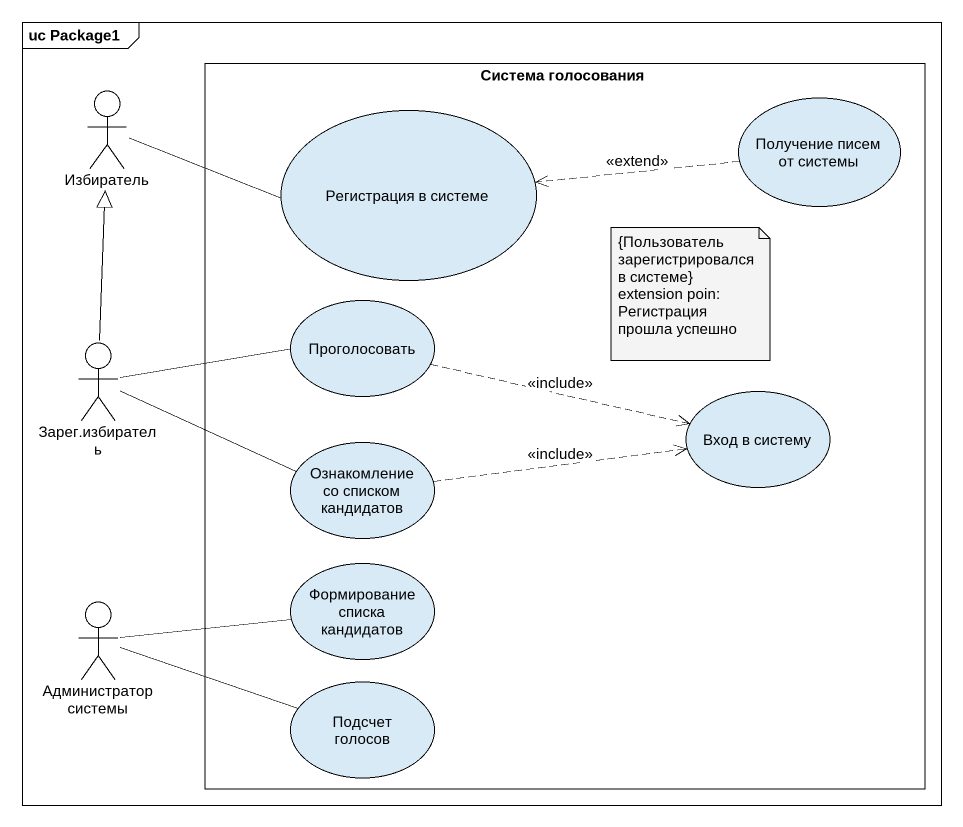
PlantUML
@startuml
mainframe uc Package1
rectangle "Система голосования" as Система_голосования {
  usecase "Регистрация в системе" as Регистрация_в_системе
  usecase "Получение писем от системы" as Получение_писем_от_системы
  usecase Проголосовать
  usecase "Ознакомление со списком кандидатов" as Ознакомление_со_списком
  usecase "Вход в систему" as Вход_в_систему
  usecase "Формирование списка кандидатов" as Формирование_списка
  usecase "Подсчет голосов" as Подсчет_голосов
}
actor Избиратель
actor "Зарег.избиратель" as Зарег_избиратель
actor "Администратор системы" as Администратор_системы
Избиратель -right- Регистрация_в_системе
Получение_писем_от_системы .left.> Регистрация_в_системе : <<extend>>
Проголосовать .right.> Вход_в_систему : <<include>>
Зарег_избиратель -up-|> Избиратель
Зарег_избиратель -right- Проголосовать
Зарег_избиратель -right- Ознакомление_со_списком
Ознакомление_со_списком .right.> Вход_в_систему : <<include>>
Администратор_системы -right- Формирование_списка
Администратор_системы -right- Подсчет_голосов
note as N1
  {Пользователь зарегистрировался в системе}
  extension poin: Регистрация прошла успешно
end note
@enduml
